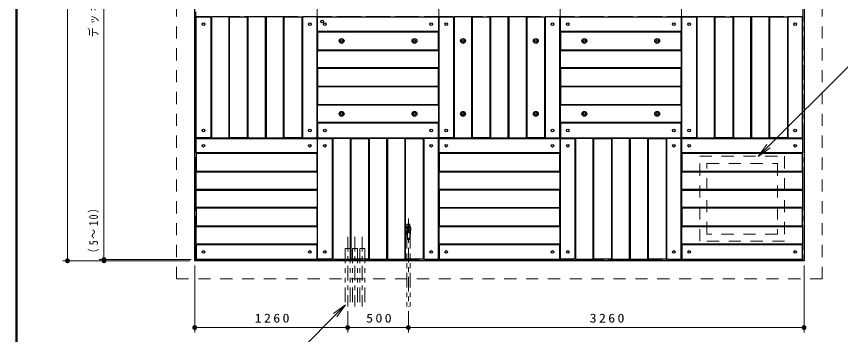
# Model space of a CAD drawing. Units: millimetres on the paper, with parts at other scales. Extents: x -385 to 0, y -594 to 267.
# Drawn here: x -385 to -215.3, y 94.8 to 160.2 of the extents above; entities that cross this region are included whole.
import ezdxf

# ---------------------------------------------------------------- set-up
doc = ezdxf.new("R2010")
doc.units = ezdxf.units.MM
for name, pattern in [('USER1', [4.5, 2.5, -2]), ('USER2', [6, 3, -1, 1, -1]), ('USER3', [8, 3, -1, 1, -1, 1, -1])]:
    doc.linetypes.add(name, pattern=pattern)
doc.layers.add('1_40', color=7, linetype='Continuous', lineweight=25)
doc.layers.add('LY_3', color=7, linetype='Continuous', lineweight=13)
doc.styles.add('ＭＳ ゴシック', font='')
doc.styles.get('ＭＳ ゴシック').set_extended_font_data('MS Gothic')

# ---------------------------------------------------------------- blocks, each defined once
blk = doc.blocks.new('filled_dot')
at = {"color": 0, "linetype": 'Continuous', "lineweight": -2, "const_width": 1.25}
blk.add_lwpolyline([(-0.625, 0, 1), (0.625, 0, 1)], format="xyb", close=True, dxfattribs=at)

msp = doc.modelspace()

# ---------------------------------------------------------------- linework, layer by layer
at = {"layer": '1_40', "linetype": 'USER1', "lineweight": 13}
for p, q in [((-352.037, 239.186), (-352.037, 106.186)), ((-219.037, 106.186), (-219.037, 239.186)), ((-244.287, 131.436), (-226.787, 131.436)), ((-244.287, 113.936), (-244.287, 131.436)), ((-226.787, 131.436), (-226.787, 113.936)), ((-242.787, 129.936), (-228.287, 129.936)), ((-242.787, 115.436), (-242.787, 129.936)), ((-228.287, 129.936), (-228.287, 115.436)), ((-228.287, 115.436), (-242.787, 115.436)), ((-226.787, 113.936), (-244.287, 113.936)), ((-352.037, 106.186), (-219.037, 106.186))]:
    msp.add_line(p, q, dxfattribs=at)
at = {"layer": '1_40', "lineweight": 13}
for p, q in [((-374.487, 109.936), (-374.487, 235.436)), ((-366.987, 110.186), (-366.987, 235.186)), ((-232.26, 131.411), (-230.488, 133.884)), ((-232.26, 131.411), (-230.135, 133.53)), ((-229.782, 133.176), (-232.26, 131.411)), ((-366.987, 109.936), (-366.987, 122.459)), ((-349.287, 109.936), (-375.487, 109.936)), ((-349.037, 110.186), (-367.987, 110.186)), ((-348.287, 108.986), (-348.287, 95.186)), ((-222.787, 108.986), (-222.787, 95.186)), ((-319.724, 99.066), (-317.255, 100.841)), ((-317.255, 100.841), (-319.37, 98.714)), ((-317.255, 100.841), (-319.015, 98.361)), ((-316.787, 99.528), (-316.787, 95.186)), ((-316.787, 98.778), (-316.787, 95.186)), ((-304.287, 99.528), (-304.287, 95.186)), ((-316.787, 96.186), (-348.287, 96.186)), ((-304.287, 96.186), (-316.787, 96.186)), ((-222.787, 96.186), (-304.287, 96.186))]:
    msp.add_line(p, q, dxfattribs=at)
at = {"layer": '1_40'}
for p, q in [((-348.287, 109.936), (-348.287, 235.436)), ((-222.787, 235.436), (-222.787, 109.936)), ((-222.787, 109.936), (-348.287, 109.936))]:
    msp.add_line(p, q, dxfattribs=at)
at = {"layer": '1_40', "linetype": 'USER2', "lineweight": 13}
for p, q in [((-348.037, 185.186), (-348.037, 160.186)), ((-323.037, 185.186), (-323.037, 160.186)), ((-323.037, 160.186), (-323.037, 185.186)), ((-323.037, 185.186), (-323.037, 160.186)), ((-298.037, 160.186), (-298.037, 185.186)), ((-298.037, 185.186), (-298.037, 160.186)), ((-298.037, 185.186), (-298.037, 160.186)), ((-298.037, 160.186), (-298.037, 185.186)), ((-273.037, 160.186), (-273.037, 185.186)), ((-273.037, 185.186), (-273.037, 160.186)), ((-273.037, 185.186), (-273.037, 160.186)), ((-273.037, 160.186), (-273.037, 185.186)), ((-248.037, 160.186), (-248.037, 185.186)), ((-248.037, 185.186), (-248.037, 160.186)), ((-248.037, 160.186), (-248.037, 185.186)), ((-223.037, 160.186), (-223.037, 185.186)), ((-348.037, 160.186), (-323.037, 160.186)), ((-323.037, 160.186), (-348.037, 160.186)), ((-348.037, 160.186), (-348.037, 135.186)), ((-323.037, 160.186), (-323.037, 135.186)), ((-298.037, 160.186), (-323.037, 160.186)), ((-323.037, 160.186), (-298.037, 160.186)), ((-323.037, 135.186), (-323.037, 160.186)), ((-298.037, 160.186), (-323.037, 160.186)), ((-323.037, 160.186), (-323.037, 135.186)), ((-323.037, 160.186), (-298.037, 160.186)), ((-273.037, 160.186), (-298.037, 160.186)), ((-298.037, 160.186), (-298.037, 135.186)), ((-298.037, 135.186), (-298.037, 160.186)), ((-298.037, 160.186), (-273.037, 160.186)), ((-298.037, 160.186), (-273.037, 160.186)), ((-298.037, 160.186), (-298.037, 135.186)), ((-273.037, 160.186), (-298.037, 160.186)), ((-298.037, 135.186), (-298.037, 160.186)), ((-273.037, 135.186), (-273.037, 160.186)), ((-273.037, 160.186), (-273.037, 135.186)), ((-248.037, 160.186), (-273.037, 160.186)), ((-273.037, 160.186), (-248.037, 160.186)), ((-273.037, 160.186), (-248.037, 160.186)), ((-248.037, 160.186), (-273.037, 160.186)), ((-273.037, 160.186), (-273.037, 135.186)), ((-273.037, 135.186), (-273.037, 160.186)), ((-248.037, 135.186), (-248.037, 160.186)), ((-223.037, 160.186), (-248.037, 160.186)), ((-248.037, 160.186), (-248.037, 135.186)), ((-248.037, 160.186), (-223.037, 160.186)), ((-248.037, 135.186), (-248.037, 160.186)), ((-223.037, 135.186), (-223.037, 160.186)), ((-348.037, 110.186), (-348.037, 135.186)), ((-348.037, 135.186), (-323.037, 135.186)), ((-348.037, 135.186), (-323.037, 135.186)), ((-323.037, 135.186), (-298.037, 135.186)), ((-323.037, 135.186), (-323.037, 110.186)), ((-298.037, 135.186), (-323.037, 135.186)), ((-323.037, 135.186), (-323.037, 110.186)), ((-323.037, 135.186), (-298.037, 135.186)), ((-298.037, 135.186), (-273.037, 135.186)), ((-298.037, 110.186), (-298.037, 135.186)), ((-298.037, 135.186), (-298.037, 110.186)), ((-273.037, 135.186), (-298.037, 135.186)), ((-298.037, 135.186), (-273.037, 135.186)), ((-273.037, 135.186), (-248.037, 135.186)), ((-273.037, 110.186), (-273.037, 135.186)), ((-248.037, 135.186), (-273.037, 135.186)), ((-273.037, 135.186), (-273.037, 110.186)), ((-273.037, 135.186), (-248.037, 135.186)), ((-248.037, 110.186), (-248.037, 135.186)), ((-248.037, 135.186), (-223.037, 135.186)), ((-248.037, 110.186), (-248.037, 135.186)), ((-248.037, 135.186), (-223.037, 135.186)), ((-223.037, 135.186), (-223.037, 110.186)), ((-304.287, 118.611), (-304.287, 100.528)), ((-316.787, 114.861), (-316.787, 100.528)), ((-315.287, 114.861), (-315.287, 100.528)), ((-313.787, 114.861), (-313.787, 100.528)), ((-323.037, 110.186), (-348.037, 110.186)), ((-323.037, 110.186), (-298.037, 110.186)), ((-298.037, 110.186), (-273.037, 110.186)), ((-273.037, 110.186), (-248.037, 110.186)), ((-223.037, 110.186), (-248.037, 110.186))]:
    msp.add_line(p, q, dxfattribs=at)
at = {"layer": '1_40', "linetype": 'USER3', "lineweight": 13}
for p, q in [((-304.611, 117.387), (-304.623, 117.011)), ((-304.562, 117.436), (-304.611, 117.387)), ((-303.963, 117.387), (-304.611, 117.387)), ((-304.581, 117.417), (-304.592, 117.074)), ((-304.012, 117.436), (-304.562, 117.436)), ((-304.012, 117.436), (-303.963, 117.387)), ((-303.993, 117.417), (-303.982, 117.074)), ((-303.963, 117.387), (-303.951, 117.011)), ((-303.793, 116.811), (-304.781, 116.811)), ((-304.781, 116.811), (-304.781, 116.636)), ((-303.793, 116.724), (-304.781, 116.724)), ((-303.793, 116.636), (-304.781, 116.636)), ((-304.762, 116.636), (-304.762, 116.186)), ((-304.742, 116.986), (-304.742, 116.811)), ((-303.832, 116.986), (-304.742, 116.986)), ((-304.712, 115.754), (-304.742, 115.736)), ((-304.454, 115.736), (-304.742, 115.736)), ((-304.742, 115.736), (-304.742, 115.436)), ((-304.454, 115.436), (-304.742, 115.436)), ((-304.687, 115.93), (-304.487, 115.93)), ((-304.687, 115.865), (-304.687, 115.797)), ((-304.627, 115.436), (-304.627, 100.528)), ((-303.953, 117.074), (-304.621, 117.074)), ((-304.612, 116.986), (-304.612, 116.811)), ((-304.612, 115.736), (-304.612, 115.436)), ((-303.969, 115.884), (-304.505, 115.884)), ((-304.454, 115.775), (-304.505, 115.884)), ((-304.487, 116.524), (-304.487, 115.886)), ((-303.987, 115.886), (-304.487, 115.886)), ((-304.486, 115.884), (-304.487, 115.886)), ((-304.454, 115.775), (-304.454, 115.103)), ((-304.362, 116.586), (-304.424, 116.586)), ((-304.06, 115.779), (-304.424, 115.779)), ((-304.287, 116.431), (-304.412, 116.358)), ((-304.412, 116.358), (-304.412, 116.214)), ((-304.412, 116.214), (-304.287, 116.142)), ((-304.362, 116.586), (-304.362, 116.444)), ((-304.349, 116.328), (-304.349, 116.245)), ((-304.287, 116.986), (-304.287, 116.811)), ((-304.162, 116.358), (-304.287, 116.431)), ((-304.287, 116.142), (-304.162, 116.214)), ((-304.224, 116.328), (-304.224, 116.245)), ((-304.162, 116.214), (-304.162, 116.358)), ((-303.987, 116.361), (-304.129, 116.361)), ((-303.987, 116.361), (-304.129, 116.361)), ((-303.987, 116.211), (-304.129, 116.211)), ((-303.987, 116.211), (-304.112, 116.211)), ((-304.019, 115.775), (-303.969, 115.884)), ((-304.019, 115.775), (-304.019, 115.103)), ((-303.832, 115.736), (-304.019, 115.736)), ((-303.832, 115.436), (-304.019, 115.436)), ((-303.988, 115.884), (-303.987, 115.886)), ((-303.987, 116.361), (-303.987, 116.211)), ((-303.987, 116.211), (-303.987, 115.886)), ((-303.987, 115.93), (-303.887, 115.93)), ((-303.962, 116.986), (-303.962, 116.811)), ((-303.962, 115.736), (-303.962, 115.436)), ((-303.947, 115.436), (-303.947, 100.528)), ((-303.887, 115.865), (-303.887, 115.797)), ((-303.862, 115.754), (-303.832, 115.736)), ((-303.832, 116.986), (-303.832, 116.811)), ((-303.832, 115.736), (-303.832, 115.436)), ((-303.812, 116.636), (-303.812, 116.186)), ((-303.793, 116.811), (-303.793, 116.636)), ((-304.454, 115.103), (-304.405, 114.396)), ((-304.237, 114.286), (-304.288, 114.286)), ((-304.186, 114.286), (-304.237, 114.286)), ((-304.019, 115.103), (-304.069, 114.396)), ((-317.287, 112.436), (-317.287, 100.528)), ((-317.287, 112.436), (-316.287, 112.436)), ((-316.287, 112.436), (-316.287, 100.528)), ((-315.787, 112.436), (-315.787, 100.528)), ((-315.787, 112.436), (-314.787, 112.436)), ((-314.787, 112.436), (-314.787, 100.528)), ((-314.287, 112.436), (-314.287, 100.528)), ((-314.287, 112.436), (-313.287, 112.436)), ((-313.287, 112.436), (-313.287, 100.528))]:
    msp.add_line(p, q, dxfattribs=at)
at = {"layer": '1_40', "color": 40}
for points in [[(-344.974, 160.124), (-344.974, 135.249), (-347.974, 135.249), (-347.974, 160.124)], [(-341.224, 160.124), (-344.849, 160.124), (-344.849, 135.249), (-341.224, 135.249)], [(-337.474, 160.124), (-337.474, 135.249), (-341.099, 135.249), (-341.099, 160.124)], [(-333.724, 160.124), (-337.349, 160.124), (-337.349, 135.249), (-333.724, 135.249)], [(-333.599, 160.124), (-333.599, 135.249), (-329.974, 135.249), (-329.974, 160.124)], [(-329.849, 160.124), (-326.224, 160.124), (-326.224, 135.249), (-329.849, 135.249)], [(-326.099, 160.124), (-326.099, 135.249), (-323.099, 135.249), (-323.099, 160.124)], [(-298.099, 157.124), (-322.974, 157.124), (-322.974, 160.124), (-298.099, 160.124)], [(-294.974, 160.124), (-294.974, 135.249), (-297.974, 135.249), (-297.974, 160.124)], [(-291.224, 160.124), (-294.849, 160.124), (-294.849, 135.249), (-291.224, 135.249)], [(-287.474, 160.124), (-287.474, 135.249), (-291.099, 135.249), (-291.099, 160.124)], [(-283.724, 160.124), (-287.349, 160.124), (-287.349, 135.249), (-283.724, 135.249)], [(-283.599, 160.124), (-283.599, 135.249), (-279.974, 135.249), (-279.974, 160.124)], [(-279.849, 160.124), (-276.224, 160.124), (-276.224, 135.249), (-279.849, 135.249)], [(-276.099, 160.124), (-276.099, 135.249), (-273.099, 135.249), (-273.099, 160.124)], [(-248.099, 157.124), (-272.974, 157.124), (-272.974, 160.124), (-248.099, 160.124)], [(-244.974, 160.124), (-244.974, 135.249), (-247.974, 135.249), (-247.974, 160.124)], [(-241.224, 160.124), (-244.849, 160.124), (-244.849, 135.249), (-241.224, 135.249)], [(-237.474, 160.124), (-237.474, 135.249), (-241.099, 135.249), (-241.099, 160.124)], [(-233.724, 160.124), (-237.349, 160.124), (-237.349, 135.249), (-233.724, 135.249)], [(-233.599, 160.124), (-233.599, 135.249), (-229.974, 135.249), (-229.974, 160.124)], [(-229.849, 160.124), (-226.224, 160.124), (-226.224, 135.249), (-229.849, 135.249)], [(-226.099, 160.124), (-226.099, 135.249), (-223.099, 135.249), (-223.099, 160.124)], [(-298.099, 153.374), (-298.099, 156.999), (-322.974, 156.999), (-322.974, 153.374)], [(-248.099, 153.374), (-248.099, 156.999), (-272.974, 156.999), (-272.974, 153.374)], [(-298.099, 149.624), (-322.974, 149.624), (-322.974, 153.249), (-298.099, 153.249)], [(-248.099, 149.624), (-272.974, 149.624), (-272.974, 153.249), (-248.099, 153.249)], [(-298.099, 145.874), (-298.099, 149.499), (-322.974, 149.499), (-322.974, 145.874)], [(-248.099, 145.874), (-248.099, 149.499), (-272.974, 149.499), (-272.974, 145.874)], [(-298.099, 145.749), (-322.974, 145.749), (-322.974, 142.124), (-298.099, 142.124)], [(-248.099, 145.749), (-272.974, 145.749), (-272.974, 142.124), (-248.099, 142.124)], [(-298.099, 141.999), (-298.099, 138.374), (-322.974, 138.374), (-322.974, 141.999)], [(-248.099, 141.999), (-248.099, 138.374), (-272.974, 138.374), (-272.974, 141.999)], [(-298.099, 138.249), (-322.974, 138.249), (-322.974, 135.249), (-298.099, 135.249)], [(-248.099, 138.249), (-272.974, 138.249), (-272.974, 135.249), (-248.099, 135.249)], [(-323.099, 132.124), (-347.974, 132.124), (-347.974, 135.124), (-323.099, 135.124)], [(-319.974, 135.124), (-319.974, 110.249), (-322.974, 110.249), (-322.974, 135.124)], [(-316.224, 135.124), (-319.849, 135.124), (-319.849, 110.249), (-316.224, 110.249)], [(-312.474, 135.124), (-312.474, 110.249), (-316.099, 110.249), (-316.099, 135.124)], [(-308.724, 135.124), (-312.349, 135.124), (-312.349, 110.249), (-308.724, 110.249)], [(-308.599, 135.124), (-308.599, 110.249), (-304.974, 110.249), (-304.974, 135.124)], [(-304.849, 135.124), (-301.224, 135.124), (-301.224, 110.249), (-304.849, 110.249)], [(-301.099, 135.124), (-301.099, 110.249), (-298.099, 110.249), (-298.099, 135.124)], [(-273.099, 132.124), (-297.974, 132.124), (-297.974, 135.124), (-273.099, 135.124)], [(-269.974, 135.124), (-269.974, 110.249), (-272.974, 110.249), (-272.974, 135.124)], [(-266.224, 135.124), (-269.849, 135.124), (-269.849, 110.249), (-266.224, 110.249)], [(-262.474, 135.124), (-262.474, 110.249), (-266.099, 110.249), (-266.099, 135.124)], [(-258.724, 135.124), (-262.349, 135.124), (-262.349, 110.249), (-258.724, 110.249)], [(-258.599, 135.124), (-258.599, 110.249), (-254.974, 110.249), (-254.974, 135.124)], [(-254.849, 135.124), (-251.224, 135.124), (-251.224, 110.249), (-254.849, 110.249)], [(-251.099, 135.124), (-251.099, 110.249), (-248.099, 110.249), (-248.099, 135.124)], [(-223.099, 132.124), (-247.974, 132.124), (-247.974, 135.124), (-223.099, 135.124)], [(-323.099, 128.374), (-323.099, 131.999), (-347.974, 131.999), (-347.974, 128.374)], [(-273.099, 128.374), (-273.099, 131.999), (-297.974, 131.999), (-297.974, 128.374)], [(-223.099, 128.374), (-223.099, 131.999), (-247.974, 131.999), (-247.974, 128.374)], [(-323.099, 124.624), (-347.974, 124.624), (-347.974, 128.249), (-323.099, 128.249)], [(-273.099, 124.624), (-297.974, 124.624), (-297.974, 128.249), (-273.099, 128.249)], [(-223.099, 124.624), (-247.974, 124.624), (-247.974, 128.249), (-223.099, 128.249)], [(-323.099, 124.499), (-323.099, 120.874), (-347.974, 120.874), (-347.974, 124.499)], [(-273.099, 120.874), (-273.099, 124.499), (-297.974, 124.499), (-297.974, 120.874)], [(-223.099, 124.499), (-223.099, 120.874), (-247.974, 120.874), (-247.974, 124.499)], [(-323.099, 120.749), (-347.974, 120.749), (-347.974, 117.124), (-323.099, 117.124)], [(-273.099, 120.749), (-297.974, 120.749), (-297.974, 117.124), (-273.099, 117.124)], [(-223.099, 120.749), (-247.974, 120.749), (-247.974, 117.124), (-223.099, 117.124)], [(-323.099, 116.999), (-323.099, 113.374), (-347.974, 113.374), (-347.974, 116.999)], [(-273.099, 116.999), (-273.099, 113.374), (-297.974, 113.374), (-297.974, 116.999)], [(-223.099, 116.999), (-223.099, 113.374), (-247.974, 113.374), (-247.974, 116.999)], [(-323.099, 113.249), (-347.974, 113.249), (-347.974, 110.249), (-323.099, 110.249)], [(-273.099, 113.249), (-297.974, 113.249), (-297.974, 110.249), (-273.099, 110.249)], [(-223.099, 113.249), (-247.974, 113.249), (-247.974, 110.249), (-223.099, 110.249)]]:
    msp.add_lwpolyline(points, close=True, dxfattribs=at)
at = {"layer": '1_40', "lineweight": 13}
for points in [[(-232.26, 131.411), (-212.076, 151.535), (-190.741, 151.535)], [(-317.255, 100.841), (-327.97, 90.063), (-373.176, 90.063)]]:
    msp.add_lwpolyline(points, dxfattribs=at)
at = {"layer": '1_40', "color": 40}
for centre in [(-346.474, 158.624), (-324.599, 158.624), (-322.037, 159.186), (-321.474, 158.624), (-299.599, 158.624), (-296.474, 158.624), (-274.599, 158.624), (-271.474, 158.624), (-249.599, 158.624), (-246.474, 158.624), (-224.599, 158.624), (-346.474, 136.749), (-324.599, 136.749), (-321.474, 136.749), (-299.599, 136.749), (-296.474, 136.749), (-274.599, 136.749), (-271.474, 136.749), (-249.599, 136.749), (-246.474, 136.749), (-224.599, 136.749), (-346.474, 133.624), (-324.599, 133.624), (-321.474, 133.624), (-299.599, 133.624), (-296.474, 133.624), (-274.599, 133.624), (-271.474, 133.624), (-249.599, 133.624), (-246.474, 133.624), (-224.599, 133.624), (-346.474, 111.749), (-324.599, 111.749), (-321.474, 111.749), (-299.599, 111.749), (-296.474, 111.749), (-274.599, 111.749), (-271.474, 111.749), (-249.599, 111.749), (-246.474, 111.749), (-224.599, 111.749)]:
    msp.add_circle(centre, 0.275, dxfattribs=at)
at = {"layer": '1_40'}
for centre, radius in [((-318.037, 155.186), 0.5), ((-318.037, 155.186), 0.25), ((-303.037, 155.186), 0.5), ((-303.037, 155.186), 0.25), ((-293.037, 155.186), 0.5), ((-293.037, 155.186), 0.25), ((-278.037, 155.186), 0.5), ((-278.037, 155.186), 0.25), ((-268.037, 155.186), 0.5), ((-268.037, 155.186), 0.25), ((-253.037, 155.186), 0.5), ((-253.037, 155.186), 0.25), ((-318.037, 140.186), 0.5), ((-318.037, 140.186), 0.25), ((-303.037, 140.186), 0.5), ((-303.037, 140.186), 0.25), ((-293.037, 140.186), 0.5), ((-293.037, 140.186), 0.25), ((-278.037, 140.186), 0.5), ((-278.037, 140.186), 0.25), ((-268.037, 140.186), 0.5), ((-268.037, 140.186), 0.25), ((-253.037, 140.186), 0.5), ((-253.037, 140.186), 0.25)]:
    msp.add_circle(centre, radius, dxfattribs=at)
at = {"layer": '1_40', "linetype": 'USER3', "lineweight": 13}
for centre, radius in [((-304.287, 116.286), 0.152), ((-304.374, 116.049), 0.05), ((-304.287, 116.286), 0.122), ((-304.287, 116.286), 0.075), ((-304.287, 116.286), 0.0615)]:
    msp.add_circle(centre, radius, dxfattribs=at)
for centre, radius, start, end in [((-304.287, 116.186), 0.475, 180.00002, 206.29155), ((-304.937, 115.865), 0.25, 0.00004, 26.29157), ((-304.737, 115.797), 0.05, 299.99995, 359.99993), ((-304.648, 117.011), 0.025, 270.00002, 358.21009), ((-304.424, 116.524), 0.0625, 89.99996, 180), ((-304.287, 116.286), 0.175, 334.62307, 115.37693), ((-304.287, 116.286), 0.2, 337.97568, 22.02434), ((-303.926, 117.011), 0.025, 181.78991, 269.99998), ((-303.637, 115.865), 0.25, 153.70843, 179.99996), ((-303.837, 115.797), 0.05, 180.00007, 240.00005), ((-304.287, 116.186), 0.475, 333.70845, 359.99998), ((-304.288, 114.404), 0.117, 184.00005, 270.00002), ((-304.186, 114.404), 0.117, 269.99998, 355.99995)]:
    msp.add_arc(centre, radius, start, end, dxfattribs=at)
at = {"layer": 'LY_3', "lineweight": 50}
msp.add_line((-385, 267), (-385, 0), dxfattribs=at)

# ---------------------------------------------------------------- block references
at = {"layer": '1_40', "lineweight": 13, "xscale": 0.4, "yscale": 0.4}
for p, rotation in [((-374.487, 109.936), 90), ((-366.987, 110.186), 90), ((-366.987, 110.186), 270), ((-366.987, 109.936), 90), ((-316.787, 96.186), 180), ((-304.287, 96.186), 180), ((-222.787, 96.186), 180)]:
    msp.add_blockref('filled_dot', p, dxfattribs=dict(at, rotation=rotation))
for p in [(-348.287, 96.186), (-316.787, 96.186), (-304.287, 96.186)]:
    msp.add_blockref('filled_dot', p, dxfattribs=at)

# ---------------------------------------------------------------- texts
at = {"layer": '1_40', "char_height": 1.833, "attachment_point": 8, "rotation": 90, "style": 'ＭＳ ゴシック'}
for s, insert in [('\\T1.32;\\W0.8;デッキ寸法：5000（+6、-0）', (-367.987, 173.103)), ('\\T1.33;\\W0.8;（5～10）', (-367.987, 116.459))]:
    msp.add_mtext(s, dxfattribs=dict(at, insert=insert))
at = {"layer": '1_40', "char_height": 1.833, "attachment_point": 8, "style": 'ＭＳ ゴシック'}
for s, insert in [('\\T1.33;\\W1.15;1260', (-332.114, 97.186)), ('\\T1.33;\\W1.15;500', (-310.12, 97.186)), ('\\T1.33;\\W1.15;3260', (-263.128, 97.186))]:
    msp.add_mtext(s, dxfattribs=dict(at, insert=insert))

doc.saveas('drawing.dxf')
